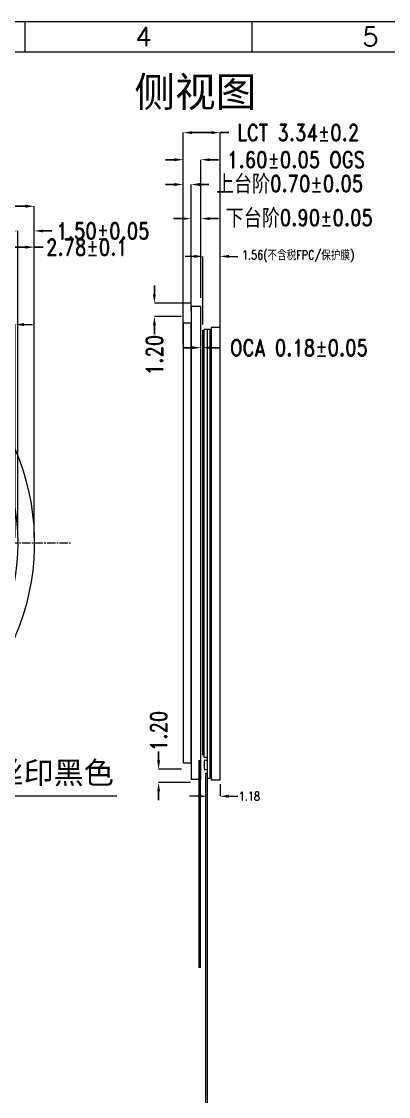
# Model space of a CAD drawing. Header units: millimetres. Extents: x 1087 to 1896, y -176 to 308.
# Drawn here: x 1657.6 to 1690.9, y 210.5 to 307.9 of the extents above; entities that cross this region are included whole.
import ezdxf

# ---------------------------------------------------------------- set-up
doc = ezdxf.new("R2010")
doc.units = ezdxf.units.MM
doc.linetypes.add('CENTER', pattern=[0.6, 0.375, -0.075, 0.075, -0.075])
doc.linetypes.add('CENTER2', pattern=[1.125, 0.75, -0.125, 0.125, -0.125])
doc.layers.get('0').update_dxf_attribs({"color": 255, "lineweight": 5})
doc.layers.get('Defpoints').update_dxf_attribs({"color": 5, "lineweight": 5})
for name, color, linetype, lineweight in [('BLU', 50, 'Continuous', 5), ('COG-IC', 2, 'Continuous', 5), ('DIM', 3, 'Continuous', 5), ('FPC', 50, 'Continuous', 5), ('LCD', 4, 'Continuous', 5), ('lens', 6, 'Continuous', 13), ('POL', 210, 'Continuous', 5), ('图框', 255, 'Continuous', 5)]:
    doc.layers.add(name, color=color, linetype=linetype, lineweight=lineweight)
doc.styles.add('RD', font='ROMAND.shx', dxfattribs={"width": 0.8})
doc.styles.get("Standard").update_dxf_attribs({"font": 'txt', "bigfont": 'gbcbig.shx'})
doc.dimstyles.new('DIM', dxfattribs={"dimtxt": 0.8, "dimasz": 0.8, "dimexe": 0, "dimexo": 0.5, "dimgap": 0.11, "dimtad": 0, "dimzin": 1, "dimdsep": 46, "dimtxsty": 'RD', "dimcen": 0, "dimclrd": 256, "dimclre": 256, "dimclrt": 256, "dimadec": 0, "dimazin": 0, "dimtm": 1e-09, "dimtfac": 1, "dimtofl": 0, "dimtmove": 0, "dimatfit": 3, "dimfxl": 0, "dimlwe": -1, "dimarcsym": 0})

# ---------------------------------------------------------------- blocks, each defined once
blk = doc.blocks.new('*D64')
at = {"layer": 'Defpoints', "color": 0, "lineweight": 5, "transparency": 16777216}
for p in [(1657.062, 280.429), (1655.88, 260.653), (1657.062, 260.653)]:
    blk.add_point(p, dxfattribs=at)
at = {"layer": 'DIM', "lineweight": 5, "transparency": 16777216}
for p, q in [((1655.08, 280.429), (1653.848, 280.429)), ((1655.88, 261.153), (1655.88, 280.429)), ((1657.062, 261.153), (1657.062, 280.429)), ((1657.862, 280.429), (1658.662, 280.429))]:
    blk.add_line(p, q, dxfattribs=at)
for points in [[(1655.08, 280.563), (1655.08, 280.296), (1655.88, 280.429)], [(1657.862, 280.563), (1657.862, 280.296), (1657.062, 280.429)]]:
    blk.add_solid(points, dxfattribs=at)
at = {"layer": 'DIM', "lineweight": 5, "transparency": 16777216, "insert": (1652.794, 280.429), "char_height": 0.8, "attachment_point": 5, "style": 'RD'}
blk.add_mtext('1.18', dxfattribs=at)
blk = doc.blocks.new('*D67')
at = {"layer": 'Defpoints', "color": 0, "lineweight": 5, "transparency": 16777216}
for p in [(1675.653, 286.604), (1674.093, 279.921), (1675.653, 280.171)]:
    blk.add_point(p, dxfattribs=at)
at = {"layer": 'DIM', "lineweight": 5, "transparency": 16777216}
for p, q in [((1673.293, 286.604), (1672.493, 286.604)), ((1674.093, 280.421), (1674.093, 286.604)), ((1675.653, 280.671), (1675.653, 286.604)), ((1676.453, 286.604), (1677.253, 286.604))]:
    blk.add_line(p, q, dxfattribs=at)
for points in [[(1673.293, 286.738), (1673.293, 286.471), (1674.093, 286.604)], [(1676.453, 286.738), (1676.453, 286.471), (1675.653, 286.604)]]:
    blk.add_solid(points, dxfattribs=at)
at = {"layer": 'DIM', "lineweight": 5, "transparency": 16777216, "insert": (1682.73, 286.604), "char_height": 0.8, "attachment_point": 5, "style": 'RD'}
blk.add_mtext('1.56(不含税FPC/保护膜)', dxfattribs=at)
blk = doc.blocks.new('R146A3D-001-CELL-V01-B')
at = {"layer": 'COG-IC', "lineweight": 5}
for p, q in [((324.462, 228.324), (324.212, 228.324)), ((324.212, 228.324), (324.212, 227.498)), ((324.212, 227.498), (324.462, 227.498))]:
    blk.add_line(p, q, dxfattribs=at)
at = {"layer": 'LCD', "lineweight": 5}
for p, q in [((324.212, 228.594), (324.212, 267.38)), ((324.212, 267.38), (324.712, 267.38)), ((324.462, 267.38), (324.462, 226.674)), ((324.712, 267.38), (324.712, 226.674)), ((324.462, 228.594), (324.212, 228.594)), ((324.712, 226.674), (324.462, 226.674))]:
    blk.add_line(p, q, dxfattribs=at)
blk = doc.blocks.new('R146A3D-001-LCDA-V01-B')
at = {"layer": 'POL', "lineweight": 5}
for p, q in [((547.944, 232.026), (547.944, 270.51)), ((547.944, 270.51), (548.074, 270.51)), ((548.574, 270.51), (548.704, 270.51)), ((548.704, 270.51), (548.704, 232.026)), ((548.074, 232.026), (547.944, 232.026)), ((548.574, 232.026), (548.704, 232.026))]:
    blk.add_line(p, q, dxfattribs=at)
at = {"layer": 'LCD', "color": 2, "lineweight": 5}
blk.add_blockref('R146A3D-001-CELL-V01-B', (223.862, 3.23), dxfattribs=at)
blk = doc.blocks.new('R146A3D-001-BLU-V01-B')
at = {"layer": 'BLU', "lineweight": 5}
for p, q in [((790.642, 270.234), (790.642, 229.278)), ((791.442, 270.234), (790.642, 270.234)), ((791.442, 229.278), (791.442, 270.234)), ((790.642, 229.278), (791.442, 229.278))]:
    blk.add_line(p, q, dxfattribs=at)
blk = doc.blocks.new('*D68')
at = {"layer": 'Defpoints', "color": 0, "lineweight": 5, "transparency": 16777216}
for p in [(1674.478, 239.319), (1675.653, 239.319), (1675.653, 237.716)]:
    blk.add_point(p, dxfattribs=at)
at = {"layer": 'DIM', "linetype": 'Continuous', "lineweight": 5, "transparency": 16777216}
for p, q in [((1674.478, 238.819), (1674.478, 237.716)), ((1675.653, 238.819), (1675.653, 237.716)), ((1673.678, 237.716), (1672.878, 237.716)), ((1676.453, 237.716), (1677.253, 237.716))]:
    blk.add_line(p, q, dxfattribs=at)
at = {"layer": 'DIM', "lineweight": 5, "transparency": 16777216}
for points in [[(1673.678, 237.85), (1673.678, 237.583), (1674.478, 237.716)], [(1676.453, 237.85), (1676.453, 237.583), (1675.653, 237.716)]]:
    blk.add_solid(points, dxfattribs=at)
at = {"layer": 'DIM', "lineweight": 5, "transparency": 16777216, "insert": (1678.308, 237.716), "char_height": 0.8, "attachment_point": 5, "style": 'RD', "bg_fill": 3, "box_fill_scale": 1.1, "bg_fill_color": 256, "bg_fill_true_color": 13158600, "bg_fill_transparency": 5911552}
blk.add_mtext('1.18', dxfattribs=at)
blk = doc.blocks.new('*D33')
at = {"layer": 'Defpoints', "color": 0, "lineweight": 5, "transparency": 16777216}
for p in [(1194.283, 203.039), (1195.263, 202.013), (1195.263, 201.14)]:
    blk.add_point(p, dxfattribs=at)
at = {"layer": 'DIM', "linetype": 'Continuous', "lineweight": 5, "transparency": 16777216}
for p, q in [((1194.283, 202.539), (1194.283, 201.14)), ((1193.483, 201.14), (1192.683, 201.14)), ((1195.263, 201.513), (1195.263, 201.14)), ((1196.063, 201.14), (1196.863, 201.14))]:
    blk.add_line(p, q, dxfattribs=at)
at = {"layer": 'DIM', "lineweight": 5, "transparency": 16777216}
for points in [[(1193.483, 201.274), (1193.483, 201.007), (1194.283, 201.14)], [(1196.063, 201.274), (1196.063, 201.007), (1195.263, 201.14)]]:
    blk.add_solid(points, dxfattribs=at)
at = {"layer": 'DIM', "lineweight": 5, "transparency": 16777216, "insert": (1199.426, 201.14), "char_height": 0.8, "attachment_point": 5, "style": 'RD', "bg_fill": 3, "box_fill_scale": 1.1, "bg_fill_color": 256, "bg_fill_true_color": 13158600, "bg_fill_transparency": 1006620}
blk.add_mtext('0.98%%P0.03', dxfattribs=at)
blk = doc.blocks.new('OK-14GM024-04-B')
at = {"layer": 'FPC', "color": 7, "lineweight": 5}
for p, q in [((988.323, 153.207), (988.273, 153.157)), ((988.273, 152.407), (988.273, 153.157)), ((988.323, 152.407), (988.323, 153.207)), ((988.323, 153.207), (988.843, 153.207)), ((988.593, 152.607), (988.593, 153.207)), ((988.593, 153.027), (988.843, 153.027)), ((988.733, 152.787), (988.733, 153.027)), ((988.843, 153.207), (988.843, 152.607)), ((988.933, 152.997), (988.843, 152.997)), ((988.853, 152.997), (988.853, 152.817)), ((988.933, 152.817), (988.933, 152.997)), ((988.323, 152.707), (988.273, 152.724)), ((988.323, 152.607), (988.273, 152.624)), ((988.273, 152.227), (988.273, 152.407)), ((988.703, 152.407), (988.273, 152.407)), ((988.273, 151.987), (988.273, 152.227)), ((988.853, 152.227), (988.273, 152.227)), ((988.273, 151.987), (988.853, 151.987)), ((988.303, 152.407), (988.303, 152.227)), ((988.303, 151.827), (988.303, 151.987)), ((988.593, 152.707), (988.323, 152.707)), ((988.703, 152.607), (988.323, 152.607)), ((988.373, 152.407), (988.373, 152.227)), ((988.373, 151.827), (988.373, 151.987)), ((988.388, 151.987), (988.388, 152.227)), ((988.393, 152.407), (988.393, 152.227)), ((988.393, 151.987), (988.393, 151.827)), ((988.463, 151.987), (988.463, 152.227)), ((988.473, 151.987), (988.473, 152.227)), ((988.48, 151.987), (988.48, 152.227)), ((988.593, 152.787), (988.843, 152.787)), ((988.603, 152.227), (988.603, 152.387)), ((988.603, 152.387), (988.853, 152.387)), ((988.603, 152.347), (988.853, 152.347)), ((988.853, 152.267), (988.603, 152.267)), ((988.603, 151.827), (988.603, 151.987)), ((988.603, 151.947), (988.853, 151.947)), ((988.853, 151.867), (988.603, 151.867)), ((988.703, 152.407), (988.703, 152.607)), ((988.733, 152.227), (988.733, 151.987)), ((988.843, 152.817), (988.933, 152.817)), ((988.893, 152.707), (988.843, 152.707)), ((988.893, 152.607), (988.843, 152.607)), ((988.853, 147.207), (988.853, 152.607)), ((988.853, 152.197), (988.933, 152.197)), ((988.933, 152.017), (988.853, 152.017)), ((988.893, 152.197), (988.893, 152.707)), ((988.893, 152.017), (988.893, 151.797)), ((988.893, 152.017), (988.893, 151.797)), ((988.933, 152.017), (988.933, 152.197)), ((988.273, 151.587), (988.273, 151.827)), ((988.853, 151.827), (988.273, 151.827)), ((988.273, 151.427), (988.273, 151.587)), ((988.273, 151.587), (988.853, 151.587)), ((988.273, 151.187), (988.273, 151.427)), ((988.853, 151.427), (988.273, 151.427)), ((988.273, 151.027), (988.273, 151.187)), ((988.273, 151.187), (988.853, 151.187)), ((988.273, 150.787), (988.273, 151.027)), ((988.853, 151.027), (988.273, 151.027)), ((988.303, 151.427), (988.303, 151.587)), ((988.303, 151.027), (988.303, 151.187)), ((988.373, 151.427), (988.373, 151.587)), ((988.373, 151.027), (988.373, 151.187)), ((988.388, 151.587), (988.388, 151.827)), ((988.388, 151.187), (988.388, 151.427)), ((988.388, 150.787), (988.388, 151.027)), ((988.393, 151.427), (988.393, 151.587)), ((988.393, 151.027), (988.393, 151.187)), ((988.463, 151.587), (988.463, 151.827)), ((988.463, 151.187), (988.463, 151.427)), ((988.463, 150.787), (988.463, 151.027)), ((988.473, 151.587), (988.473, 151.827)), ((988.473, 151.187), (988.473, 151.427)), ((988.473, 150.787), (988.473, 151.027)), ((988.48, 151.587), (988.48, 151.827)), ((988.48, 151.187), (988.48, 151.427)), ((988.48, 150.787), (988.48, 151.027)), ((988.603, 151.427), (988.603, 151.587)), ((988.603, 151.547), (988.853, 151.547)), ((988.853, 151.467), (988.603, 151.467)), ((988.603, 151.027), (988.603, 151.187)), ((988.603, 151.147), (988.853, 151.147)), ((988.853, 151.067), (988.603, 151.067)), ((988.733, 151.827), (988.733, 151.587)), ((988.733, 151.427), (988.733, 151.187)), ((988.733, 151.027), (988.733, 150.787)), ((988.853, 151.797), (988.933, 151.797)), ((988.933, 151.617), (988.853, 151.617)), ((988.853, 151.397), (988.933, 151.397)), ((988.933, 151.217), (988.853, 151.217)), ((988.853, 150.997), (988.933, 150.997)), ((988.893, 151.617), (988.893, 151.397)), ((988.893, 151.217), (988.893, 150.997)), ((988.933, 151.617), (988.933, 151.797)), ((988.933, 151.217), (988.933, 151.397)), ((988.933, 150.817), (988.933, 150.997)), ((988.273, 150.627), (988.273, 150.787)), ((988.273, 150.787), (988.853, 150.787)), ((988.273, 150.387), (988.273, 150.627)), ((988.853, 150.627), (988.273, 150.627)), ((988.273, 150.227), (988.273, 150.387)), ((988.273, 150.387), (988.853, 150.387)), ((988.273, 149.987), (988.273, 150.227)), ((988.853, 150.227), (988.273, 150.227)), ((988.273, 149.827), (988.273, 149.987)), ((988.273, 149.987), (988.853, 149.987)), ((988.303, 150.627), (988.303, 150.787)), ((988.303, 150.227), (988.303, 150.387)), ((988.303, 149.827), (988.303, 149.987)), ((988.373, 150.627), (988.373, 150.787)), ((988.373, 150.227), (988.373, 150.387)), ((988.373, 149.827), (988.373, 149.987)), ((988.388, 150.387), (988.388, 150.627)), ((988.388, 149.987), (988.388, 150.227)), ((988.393, 150.627), (988.393, 150.787)), ((988.393, 150.227), (988.393, 150.387)), ((988.393, 149.827), (988.393, 149.987)), ((988.463, 150.387), (988.463, 150.627)), ((988.463, 149.987), (988.463, 150.227)), ((988.473, 150.387), (988.473, 150.627)), ((988.473, 149.987), (988.473, 150.227)), ((988.48, 150.387), (988.48, 150.627)), ((988.48, 149.987), (988.48, 150.227)), ((988.603, 150.627), (988.603, 150.787)), ((988.603, 150.747), (988.853, 150.747)), ((988.853, 150.667), (988.603, 150.667)), ((988.603, 150.227), (988.603, 150.387)), ((988.603, 150.347), (988.853, 150.347)), ((988.853, 150.267), (988.603, 150.267)), ((988.603, 149.827), (988.603, 149.987)), ((988.603, 149.947), (988.853, 149.947)), ((988.733, 150.627), (988.733, 150.387)), ((988.733, 150.227), (988.733, 149.987)), ((988.933, 150.817), (988.853, 150.817)), ((988.853, 150.597), (988.933, 150.597)), ((988.933, 150.417), (988.853, 150.417)), ((988.853, 150.197), (988.933, 150.197)), ((988.933, 150.017), (988.853, 150.017)), ((988.893, 150.817), (988.893, 150.597)), ((988.893, 150.417), (988.893, 150.197)), ((988.893, 150.017), (988.893, 149.797)), ((988.933, 150.417), (988.933, 150.597)), ((988.933, 150.017), (988.933, 150.197)), ((988.853, 149.827), (988.273, 149.827)), ((988.273, 149.587), (988.273, 149.827)), ((988.273, 149.587), (988.853, 149.587)), ((988.273, 149.427), (988.273, 149.587)), ((988.853, 149.427), (988.273, 149.427)), ((988.273, 149.187), (988.273, 149.427)), ((988.273, 149.187), (988.853, 149.187)), ((988.273, 149.027), (988.273, 149.187)), ((988.853, 149.027), (988.273, 149.027)), ((988.273, 148.787), (988.273, 149.027)), ((988.303, 149.427), (988.303, 149.587)), ((988.303, 149.027), (988.303, 149.187)), ((988.373, 149.427), (988.373, 149.587)), ((988.373, 149.027), (988.373, 149.187)), ((988.388, 149.587), (988.388, 149.827)), ((988.388, 149.187), (988.388, 149.427)), ((988.388, 148.787), (988.388, 149.027)), ((988.393, 149.427), (988.393, 149.587)), ((988.393, 149.027), (988.393, 149.187)), ((988.463, 149.587), (988.463, 149.827)), ((988.463, 149.187), (988.463, 149.427)), ((988.463, 148.787), (988.463, 149.027)), ((988.473, 149.587), (988.473, 149.827)), ((988.473, 149.187), (988.473, 149.427)), ((988.473, 148.787), (988.473, 149.027)), ((988.48, 149.587), (988.48, 149.827)), ((988.48, 149.187), (988.48, 149.427)), ((988.48, 148.787), (988.48, 149.027)), ((988.853, 149.867), (988.603, 149.867)), ((988.603, 149.427), (988.603, 149.587)), ((988.603, 149.547), (988.853, 149.547)), ((988.853, 149.467), (988.603, 149.467)), ((988.603, 149.027), (988.603, 149.187)), ((988.603, 149.147), (988.853, 149.147)), ((988.853, 149.067), (988.603, 149.067)), ((988.733, 149.827), (988.733, 149.587)), ((988.733, 149.427), (988.733, 149.187)), ((988.733, 149.027), (988.733, 148.787)), ((988.853, 149.797), (988.933, 149.797)), ((988.933, 149.617), (988.853, 149.617)), ((988.853, 149.397), (988.933, 149.397)), ((988.933, 149.217), (988.853, 149.217)), ((988.853, 148.997), (988.933, 148.997)), ((988.893, 149.617), (988.893, 149.397)), ((988.893, 149.217), (988.893, 148.997)), ((988.933, 149.617), (988.933, 149.797)), ((988.933, 149.217), (988.933, 149.397)), ((988.933, 148.817), (988.933, 148.997)), ((988.273, 148.787), (988.853, 148.787)), ((988.273, 148.627), (988.273, 148.787)), ((988.853, 148.627), (988.273, 148.627)), ((988.273, 148.387), (988.273, 148.627)), ((988.273, 148.387), (988.853, 148.387)), ((988.273, 148.227), (988.273, 148.387)), ((988.853, 148.227), (988.273, 148.227)), ((988.273, 147.987), (988.273, 148.227)), ((988.273, 147.987), (988.853, 147.987)), ((988.273, 147.827), (988.273, 147.987)), ((988.303, 148.627), (988.303, 148.787)), ((988.303, 148.227), (988.303, 148.387)), ((988.303, 147.827), (988.303, 147.987)), ((988.373, 148.627), (988.373, 148.787)), ((988.373, 148.227), (988.373, 148.387)), ((988.373, 147.827), (988.373, 147.987)), ((988.388, 148.387), (988.388, 148.627)), ((988.388, 147.987), (988.388, 148.227)), ((988.393, 148.627), (988.393, 148.787)), ((988.393, 148.227), (988.393, 148.387)), ((988.393, 147.827), (988.393, 147.987)), ((988.463, 148.387), (988.463, 148.627)), ((988.463, 147.987), (988.463, 148.227)), ((988.473, 148.387), (988.473, 148.627)), ((988.473, 147.987), (988.473, 148.227)), ((988.48, 148.387), (988.48, 148.627)), ((988.48, 147.987), (988.48, 148.227)), ((988.603, 148.627), (988.603, 148.787)), ((988.603, 148.747), (988.853, 148.747)), ((988.853, 148.667), (988.603, 148.667)), ((988.603, 148.227), (988.603, 148.387)), ((988.603, 148.347), (988.853, 148.347)), ((988.853, 148.267), (988.603, 148.267)), ((988.603, 147.827), (988.603, 147.987)), ((988.733, 148.627), (988.733, 148.387)), ((988.733, 148.227), (988.733, 147.987)), ((988.933, 148.817), (988.853, 148.817)), ((988.853, 148.597), (988.933, 148.597)), ((988.933, 148.417), (988.853, 148.417)), ((988.853, 148.197), (988.933, 148.197)), ((988.933, 148.017), (988.853, 148.017)), ((988.893, 148.817), (988.893, 148.597)), ((988.893, 148.417), (988.893, 148.197)), ((988.893, 148.017), (988.893, 147.797)), ((988.933, 148.417), (988.933, 148.597)), ((988.933, 148.017), (988.933, 148.197)), ((988.853, 147.827), (988.273, 147.827)), ((988.273, 147.587), (988.273, 147.827)), ((988.273, 147.587), (988.853, 147.587)), ((988.273, 147.407), (988.273, 147.587)), ((988.703, 147.407), (988.273, 147.407)), ((988.273, 146.657), (988.273, 147.407)), ((988.323, 147.207), (988.273, 147.189)), ((988.323, 147.107), (988.273, 147.089)), ((988.303, 147.587), (988.303, 147.407)), ((988.323, 146.607), (988.323, 147.407)), ((988.323, 147.207), (988.703, 147.207)), ((988.593, 147.107), (988.323, 147.107)), ((988.373, 147.587), (988.373, 147.407)), ((988.388, 147.827), (988.388, 147.587)), ((988.393, 147.587), (988.393, 147.407)), ((988.463, 147.827), (988.463, 147.587)), ((988.473, 147.827), (988.473, 147.587)), ((988.48, 147.827), (988.48, 147.587)), ((988.593, 146.607), (988.593, 147.207)), ((988.593, 147.027), (988.843, 147.027)), ((988.603, 147.427), (988.603, 147.587)), ((988.603, 147.547), (988.853, 147.547)), ((988.853, 147.467), (988.603, 147.467)), ((988.853, 147.427), (988.603, 147.427)), ((988.703, 147.207), (988.703, 147.407)), ((988.733, 147.587), (988.733, 147.827)), ((988.733, 146.787), (988.733, 147.027)), ((988.893, 147.207), (988.843, 147.207)), ((988.843, 146.607), (988.843, 147.207)), ((988.843, 147.107), (988.893, 147.107)), ((988.853, 147.797), (988.933, 147.797)), ((988.933, 147.617), (988.853, 147.617)), ((988.893, 147.107), (988.893, 147.617)), ((988.933, 147.797), (988.933, 147.617)), ((988.273, 146.657), (988.323, 146.607)), ((988.843, 146.607), (988.323, 146.607)), ((988.843, 146.787), (988.593, 146.787)), ((988.933, 146.997), (988.843, 146.997)), ((988.843, 146.817), (988.933, 146.817)), ((988.853, 146.997), (988.853, 146.817)), ((988.933, 146.817), (988.933, 146.997))]:
    blk.add_line(p, q, dxfattribs=at)
blk = doc.blocks.new('*D79')
at = {"layer": 'Defpoints', "color": 0, "lineweight": 5, "transparency": 16777216}
for p in [(1658.812, 287.437), (1656.032, 260.653), (1658.812, 260.653)]:
    blk.add_point(p, dxfattribs=at)
at = {"layer": 'DIM', "transparency": 16777216}
for p, q in [((1656.032, 261.153), (1656.032, 287.437)), ((1658.812, 261.153), (1658.812, 287.437))]:
    blk.add_line(p, q, dxfattribs=at)
at = {"layer": 'DIM', "lineweight": -2, "transparency": 16777216}
for p, q in [((1656.832, 287.437), (1658.012, 287.437)), ((1658.812, 287.437), (1659.612, 287.437))]:
    blk.add_line(p, q, dxfattribs=at)
at = {"layer": 'DIM', "lineweight": 5, "transparency": 16777216}
for points in [[(1656.832, 287.57), (1656.832, 287.304), (1656.032, 287.437)], [(1658.012, 287.57), (1658.012, 287.304), (1658.812, 287.437)]]:
    blk.add_solid(points, dxfattribs=at)
at = {"layer": 'DIM', "lineweight": 5, "transparency": 16777216, "insert": (1663.58, 287.437), "char_height": 1.5, "attachment_point": 5, "style": 'RD'}
blk.add_mtext('2.78%%P0.1', dxfattribs=at)
blk = doc.blocks.new('*D82')
at = {"layer": 'Defpoints', "color": 0, "lineweight": 5, "transparency": 16777216}
for p in [(1658.812, 291.146), (1616.012, 260.653), (1658.812, 260.653)]:
    blk.add_point(p, dxfattribs=at)
at = {"layer": 'DIM', "transparency": 16777216}
for p, q in [((1616.012, 261.153), (1616.012, 291.146)), ((1658.812, 261.153), (1658.812, 291.146))]:
    blk.add_line(p, q, dxfattribs=at)
at = {"layer": 'DIM', "lineweight": -2, "transparency": 16777216}
for p, q in [((1616.812, 291.146), (1629.147, 291.146)), ((1658.012, 291.146), (1643.767, 291.146))]:
    blk.add_line(p, q, dxfattribs=at)
at = {"layer": 'DIM', "lineweight": 5, "transparency": 16777216}
for points in [[(1616.812, 291.28), (1616.812, 291.013), (1616.012, 291.146)], [(1658.012, 291.28), (1658.012, 291.013), (1658.812, 291.146)]]:
    blk.add_solid(points, dxfattribs=at)
at = {"layer": 'DIM', "lineweight": 5, "transparency": 16777216, "insert": (1636.457, 291.146), "char_height": 1.5, "attachment_point": 5, "style": 'RD'}
blk.add_mtext('\\A1;42.80±0.05(OD)', dxfattribs=at)
blk = doc.blocks.new('R146A3D-014-CVL-V02-A')
at = {"color": 1, "linetype": 'CENTER', "lineweight": 5}
for p, q in [((1402.316, 242.384), (1402.316, 247.384)), ((1399.816, 244.884), (1404.816, 244.884))]:
    blk.add_line(p, q, dxfattribs=at)
at = {"color": 6, "linetype": 'Continuous'}
for points in [[(1416.943, 229.263, -60.872654), (1417.937, 230.257, 0.694893)], [(1417.937, 230.257, 0.694893), (1416.943, 229.263, -60.872654)]]:
    blk.add_lwpolyline(points, format="xyb", close=True, dxfattribs=at)
blk.add_circle((1402.316, 244.884), 19.9, dxfattribs=at)
blk.add_circle((1402.316, 244.884), 19.9, dxfattribs=at)
at = {"layer": 'lens', "color": 1}
blk.add_circle((1402.316, 244.884), 18.62, dxfattribs=at)
blk = doc.blocks.new('*D89')
at = {"layer": 'Defpoints', "color": 0, "lineweight": 5, "transparency": 16777216}
for p in [(1673.918, 295.359), (1673.918, 282.353), (1672.318, 281.153)]:
    blk.add_point(p, dxfattribs=at)
at = {"layer": 'DIM', "lineweight": -2, "transparency": 16777216}
for p, q in [((1671.518, 295.359), (1670.718, 295.359)), ((1674.718, 295.359), (1675.518, 295.359))]:
    blk.add_line(p, q, dxfattribs=at)
at = {"layer": 'DIM', "transparency": 16777216}
for p, q in [((1672.318, 281.653), (1672.318, 295.359)), ((1673.918, 282.853), (1673.918, 295.359))]:
    blk.add_line(p, q, dxfattribs=at)
at = {"layer": 'DIM', "lineweight": 5, "transparency": 16777216}
for points in [[(1671.518, 295.492), (1671.518, 295.226), (1672.318, 295.359)], [(1674.718, 295.492), (1674.718, 295.226), (1673.918, 295.359)]]:
    blk.add_solid(points, dxfattribs=at)
at = {"layer": 'DIM', "lineweight": 5, "transparency": 16777216, "insert": (1682.542, 295.359), "char_height": 1.5, "attachment_point": 5, "style": 'RD'}
blk.add_mtext('\\A1;1.60±0.05 OGS', dxfattribs=at)
blk = doc.blocks.new('*D90')
at = {"layer": 'Defpoints', "color": 0, "lineweight": 5, "transparency": 16777216}
for p in [(1673.918, 290.024), (1673.018, 282.353), (1673.918, 282.353)]:
    blk.add_point(p, dxfattribs=at)
at = {"layer": 'DIM', "lineweight": -2, "transparency": 16777216}
for p, q in [((1672.218, 290.024), (1671.418, 290.024)), ((1674.718, 290.024), (1675.518, 290.024))]:
    blk.add_line(p, q, dxfattribs=at)
at = {"layer": 'DIM', "transparency": 16777216}
for p, q in [((1673.018, 282.853), (1673.018, 290.024)), ((1673.918, 282.853), (1673.918, 290.024))]:
    blk.add_line(p, q, dxfattribs=at)
at = {"layer": 'DIM', "lineweight": 5, "transparency": 16777216}
for points in [[(1672.218, 290.157), (1672.218, 289.89), (1673.018, 290.024)], [(1674.718, 290.157), (1674.718, 289.89), (1673.918, 290.024)]]:
    blk.add_solid(points, dxfattribs=at)
at = {"layer": 'DIM', "lineweight": 5, "transparency": 16777216, "insert": (1682.828, 290.024), "char_height": 1.5, "attachment_point": 5, "style": 'RD'}
blk.add_mtext('\\A1;{\\fSimSun|b0|i0|c134|p2;下台阶}0.90±0.05', dxfattribs=at)
blk = doc.blocks.new('*D91')
at = {"layer": 'Defpoints', "color": 0, "lineweight": 5, "transparency": 16777216}
for p in [(1673.018, 293.116), (1672.318, 281.153), (1673.018, 281.153)]:
    blk.add_point(p, dxfattribs=at)
at = {"layer": 'DIM', "lineweight": -2, "transparency": 16777216}
for p, q in [((1671.518, 293.116), (1670.718, 293.116)), ((1673.818, 293.116), (1674.618, 293.116))]:
    blk.add_line(p, q, dxfattribs=at)
at = {"layer": 'DIM', "transparency": 16777216}
for p, q in [((1672.318, 281.653), (1672.318, 293.116)), ((1673.018, 281.653), (1673.018, 293.116))]:
    blk.add_line(p, q, dxfattribs=at)
at = {"layer": 'DIM', "lineweight": 5, "transparency": 16777216}
for points in [[(1671.518, 293.249), (1671.518, 292.982), (1672.318, 293.116)], [(1673.818, 293.249), (1673.818, 292.982), (1673.018, 293.116)]]:
    blk.add_solid(points, dxfattribs=at)
at = {"layer": 'DIM', "lineweight": 5, "transparency": 16777216, "insert": (1681.948, 293.116), "char_height": 1.5, "attachment_point": 5, "style": 'RD'}
blk.add_mtext('\\A1;{\\fSimSun|b0|i0|c134|p2;上台阶}0.70±0.05', dxfattribs=at)
blk = doc.blocks.new('*D92')
at = {"layer": 'Defpoints', "color": 0, "lineweight": 5, "transparency": 16777216}
for p in [(1673.468, 282.353), (1669.699, 281.153), (1672.668, 281.153)]:
    blk.add_point(p, dxfattribs=at)
at = {"layer": 'DIM', "lineweight": -2, "transparency": 16777216}
for p, q in [((1669.699, 283.153), (1669.699, 283.953)), ((1669.699, 280.353), (1669.699, 279.553))]:
    blk.add_line(p, q, dxfattribs=at)
at = {"layer": 'DIM', "transparency": 16777216}
for p, q in [((1672.968, 282.353), (1669.699, 282.353)), ((1672.168, 281.153), (1669.699, 281.153))]:
    blk.add_line(p, q, dxfattribs=at)
at = {"layer": 'DIM', "lineweight": 5, "transparency": 16777216}
for points in [[(1669.565, 283.153), (1669.832, 283.153), (1669.699, 282.353)], [(1669.565, 280.353), (1669.832, 280.353), (1669.699, 281.153)]]:
    blk.add_solid(points, dxfattribs=at)
at = {"layer": 'DIM', "lineweight": 5, "transparency": 16777216, "insert": (1669.699, 277.672), "char_height": 1.5, "attachment_point": 5, "rotation": 90, "style": 'RD'}
blk.add_mtext('1.20', dxfattribs=at)
blk = doc.blocks.new('*D93')
at = {"layer": 'Defpoints', "color": 0, "lineweight": 5, "transparency": 16777216}
for p in [(1670.08, 240.153), (1672.668, 240.153), (1673.468, 238.953)]:
    blk.add_point(p, dxfattribs=at)
at = {"layer": 'DIM', "lineweight": -2, "transparency": 16777216}
for p, q in [((1670.08, 240.953), (1670.08, 241.753)), ((1670.08, 238.153), (1670.08, 237.353))]:
    blk.add_line(p, q, dxfattribs=at)
at = {"layer": 'DIM', "transparency": 16777216}
for p, q in [((1672.168, 240.153), (1670.08, 240.153)), ((1672.968, 238.953), (1670.08, 238.953))]:
    blk.add_line(p, q, dxfattribs=at)
at = {"layer": 'DIM', "lineweight": 5, "transparency": 16777216}
for points in [[(1669.947, 240.953), (1670.214, 240.953), (1670.08, 240.153)], [(1669.947, 238.153), (1670.214, 238.153), (1670.08, 238.953)]]:
    blk.add_solid(points, dxfattribs=at)
at = {"layer": 'DIM', "lineweight": 5, "transparency": 16777216, "insert": (1670.08, 243.634), "char_height": 1.5, "attachment_point": 5, "rotation": 90, "style": 'RD'}
blk.add_mtext('1.20', dxfattribs=at)
blk = doc.blocks.new('R146A3D-013-TFPC-V01-B')
at = {"layer": 'FPC', "color": 1, "linetype": 'Continuous'}
for p, q in [((1463.605, 225.205), (1463.605, 206.438)), ((1463.755, 206.438), (1463.755, 225.205)), ((1463.755, 206.438), (1463.605, 206.438))]:
    blk.add_line(p, q, dxfattribs=at)
blk = doc.blocks.new('R146A3D-014-CVL-V02-B')
at = {"layer": 'lens', "color": 1, "linetype": 'Continuous'}
for points in [[(1462.905, 223.484), (1463.805, 223.484), (1463.805, 266.284), (1462.905, 266.284)], [(1462.205, 224.984), (1462.905, 224.984), (1462.905, 264.784), (1462.205, 264.784)]]:
    blk.add_lwpolyline(points, close=True, dxfattribs=at)
blk = doc.blocks.new('*D96')
at = {"layer": 'Defpoints', "color": 0, "lineweight": 5, "transparency": 16777216}
for p in [(1658.812, 288.908), (1657.312, 260.653), (1658.812, 260.653)]:
    blk.add_point(p, dxfattribs=at)
at = {"layer": 'DIM', "lineweight": -2, "transparency": 16777216}
for p, q in [((1656.512, 288.908), (1655.712, 288.908)), ((1659.612, 288.908), (1660.412, 288.908))]:
    blk.add_line(p, q, dxfattribs=at)
at = {"layer": 'DIM', "transparency": 16777216}
for p, q in [((1657.312, 261.153), (1657.312, 288.908)), ((1658.812, 261.153), (1658.812, 288.908))]:
    blk.add_line(p, q, dxfattribs=at)
at = {"layer": 'DIM', "lineweight": 5, "transparency": 16777216}
for points in [[(1656.512, 289.041), (1656.512, 288.775), (1657.312, 288.908)], [(1659.612, 289.041), (1659.612, 288.775), (1658.812, 288.908)]]:
    blk.add_solid(points, dxfattribs=at)
at = {"layer": 'DIM', "lineweight": 5, "transparency": 16777216, "insert": (1665.037, 288.908), "char_height": 1.5, "attachment_point": 5, "style": 'RD'}
blk.add_mtext('\\A1;1.50±0.05', dxfattribs=at)
blk = doc.blocks.new('*D97')
at = {"layer": 'Defpoints', "color": 0, "lineweight": 5, "transparency": 16777216}
for p in [(1675.653, 297.813), (1672.318, 278.107), (1675.653, 278.107)]:
    blk.add_point(p, dxfattribs=at)
at = {"layer": 'DIM', "transparency": 16777216}
for p, q in [((1672.318, 278.607), (1672.318, 297.813)), ((1675.653, 278.607), (1675.653, 297.813))]:
    blk.add_line(p, q, dxfattribs=at)
at = {"layer": 'DIM', "lineweight": -2, "transparency": 16777216}
for p, q in [((1673.118, 297.813), (1674.853, 297.813)), ((1675.653, 297.813), (1676.453, 297.813))]:
    blk.add_line(p, q, dxfattribs=at)
at = {"layer": 'DIM', "lineweight": 5, "transparency": 16777216}
for points in [[(1673.118, 297.946), (1673.118, 297.679), (1672.318, 297.813)], [(1674.853, 297.946), (1674.853, 297.679), (1675.653, 297.813)]]:
    blk.add_solid(points, dxfattribs=at)
at = {"layer": 'DIM', "lineweight": 5, "transparency": 16777216, "insert": (1682.735, 297.813), "char_height": 1.5, "attachment_point": 5, "style": 'RD'}
blk.add_mtext('\\A1;LCT 3.34±0.2', dxfattribs=at)
blk = doc.blocks.new('*D98')
at = {"layer": 'Defpoints', "color": 0, "lineweight": 5, "transparency": 16777216}
for p in [(1673.918, 278.546), (1674.093, 278.546), (1674.093, 278.333)]:
    blk.add_point(p, dxfattribs=at)
at = {"layer": 'DIM', "lineweight": -2, "transparency": 16777216}
for p, q in [((1673.118, 278.333), (1672.318, 278.333)), ((1674.893, 278.333), (1675.693, 278.333))]:
    blk.add_line(p, q, dxfattribs=at)
at = {"layer": 'DIM', "transparency": 16777216}
for p, q in [((1673.918, 278.046), (1673.918, 278.333)), ((1674.093, 278.046), (1674.093, 278.333))]:
    blk.add_line(p, q, dxfattribs=at)
at = {"layer": 'DIM', "lineweight": 5, "transparency": 16777216}
for points in [[(1673.118, 278.467), (1673.118, 278.2), (1673.918, 278.333)], [(1674.893, 278.467), (1674.893, 278.2), (1674.093, 278.333)]]:
    blk.add_solid(points, dxfattribs=at)
at = {"layer": 'DIM', "lineweight": 5, "transparency": 16777216, "insert": (1682.803, 278.333), "char_height": 1.5, "attachment_point": 5, "style": 'RD'}
blk.add_mtext('\\A1;OCA 0.18±0.05', dxfattribs=at)
blk = doc.blocks.new('R146A3D-013-FPC-V01-B')
at = {"layer": 'FPC', "lineweight": 5}
blk.add_lwpolyline([(1194.943, 196.772), (1194.943, 239.815), (1195.053, 239.815), (1195.053, 196.772)], close=True, dxfattribs=at)
at = {"layer": 'DIM', "lineweight": 5}
dim = blk.add_linear_dim(base=(1195.263, 201.14), p1=(1194.283, 203.039), p2=(1195.263, 202.013), text='<>%%P0.03', dimstyle='DIM', override={"dimfxl": 1.25, "dimtfill": 1, "dimlwd": 5, "dimlwe": 5, "dimarcsym": 1}, dxfattribs=at)
dim.commit()
dim.dimension.update_dxf_attribs({"geometry": '*D33', "text_midpoint": (1199.426, 201.14)})
at = {"layer": 'FPC', "lineweight": 5}
h = blk.add_hatch(color=4, dxfattribs=at)
h.dxf.hatch_style = 1
h.paths.add_polyline_path([(1195.263, 204.072), (1195.063, 204.072), (1195.063, 196.772), (1195.263, 196.772)])
at = {"layer": 'FPC', "color": 4, "lineweight": 5}
blk.add_lwpolyline([(1195.063, 204.072), (1195.063, 196.772), (1195.263, 196.772), (1195.263, 204.072)], close=True, dxfattribs=at)
at = {"layer": 'FPC', "color": 1, "linetype": 'CENTER', "lineweight": 5}
blk.add_blockref('OK-14GM024-04-B', (206.01, 50.515), dxfattribs=at)

msp = doc.modelspace()

# ---------------------------------------------------------------- linework, layer by layer
at = {"layer": 'LCD', "color": 1, "linetype": 'CENTER2', "lineweight": 5}
msp.add_line((1612.71951, 260.65307), (1662.10546, 260.65307), dxfattribs=at)
at = {"layer": '图框', "color": 7, "linetype": 'ByBlock', "lineweight": 13, "ltscale": 0.55}
for p, q in [((1593.54786, 307.87514), (1804.67971, 307.87514)), ((1657.98436, 305.13278), (1657.98436, 307.87514)), ((1678.54907, 305.13278), (1678.54907, 307.87514)), ((1596.29023, 305.13278), (1801.93735, 305.13278))]:
    msp.add_line(p, q, dxfattribs=at)

# ---------------------------------------------------------------- block references
at = {"lineweight": 5}
msp.add_blockref('R146A3D-014-CVL-V02-A', (235.09665, 15.76945), dxfattribs=at)
at = {"layer": 'BLU', "lineweight": 5}
msp.add_blockref('R146A3D-001-BLU-V01-B', (884.21146, 9.93674), dxfattribs=at)
at = {"layer": 'LCD', "lineweight": 5}
msp.add_blockref('R146A3D-001-LCDA-V01-B', (1126.14892, 9.41092), dxfattribs=at)

# ---------------------------------------------------------------- texts
at = {"layer": 'DIM', "lineweight": 5, "insert": (1657.83977, 239.73057, -24.55339), "char_height": 2, "width": 33.7618931, "attachment_point": 5}
msp.add_mtext('{\\fSimSun|b0|i0|c134|p2;背面丝印黑色}', dxfattribs=at)
at = {"layer": '图框', "color": 7, "linetype": 'ByBlock', "lineweight": 13, "ltscale": 0.55, "char_height": 1.71398, "width": 2.9176025, "attachment_point": 1}
for s, insert in [('4', (1667.98459, 307.35868)), ('5', (1688.5493, 307.35868))]:
    msp.add_mtext(s, dxfattribs=dict(at, insert=insert))
at = {"layer": '图框', "color": 1, "lineweight": 5, "insert": (1667.88471, 302.8541), "char_height": 2.7002148, "width": 25.1375808, "attachment_point": 1}
msp.add_mtext('{\\fSimSun|b0|i0|c134|p2;侧视图}', dxfattribs=at)

# ---------------------------------------------------------------- dimensions: what is measured, and where the dimension line sits
at = {"layer": 'DIM', "lineweight": 5}
for base, p1, p2, text, override, picture, middle in [((1675.653140565, 297.8125492545), (1672.318140565, 278.1065959908), (1675.653140565, 278.1065959908), 'LCT <>', {"dimtxt": 1.5, "dimgap": 0.11, "dimtol": 1, "dimlim": 0, "dimtp": 0.2, "dimtm": 0.2, "dimtfac": 1, "dimtdec": 3, "dimfxl": 0.8, "dimtolj": 1, "dimarcsym": 1}, '*D97', (1682.7345691365, 297.8125492545)), ((1673.91814, 295.35892), (1672.31814, 281.15307), (1673.91814, 282.35293), '<> OGS', {"dimtxt": 1.5, "dimtol": 1, "dimtp": 0.05, "dimtm": 0.05, "dimtdec": 3, "dimfxl": 0.8, "dimtolj": 1, "dimarcsym": 1}, '*D89', (1682.54243, 295.35892)), ((1673.01814, 293.11563), (1672.31814, 281.15307), (1673.01814, 281.15307), '{\\fSimSun|b0|i0|c134|p2;上台阶}<>', {"dimtxt": 1.5, "dimtol": 1, "dimtp": 0.05, "dimtm": 0.05, "dimtdec": 3, "dimfxl": 0.8, "dimtolj": 1, "dimarcsym": 1}, '*D91', (1681.94793, 293.11563)), ((1673.91814, 290.02374), (1673.01814, 282.35293), (1673.91814, 282.35293), '{\\fSimSun|b0|i0|c134|p2;下台阶}<>', {"dimtxt": 1.5, "dimtol": 1, "dimtp": 0.05, "dimtm": 0.05, "dimtdec": 3, "dimfxl": 0.8, "dimtolj": 1, "dimarcsym": 1}, '*D90', (1682.82782, 290.02374)), ((1658.81248, 287.4371), (1656.03248, 260.65307), (1658.81248, 260.65307), '<>%%P0.1', {"dimtxt": 1.5, "dimfxl": 0.8, "dimarcsym": 1}, '*D79', (1663.57962, 287.4371)), ((1675.65314, 286.60432), (1674.09314, 279.92107), (1675.65314, 280.17107), '<>(不含税FPC/保护膜)', {"dimlwd": 5, "dimlwe": 5}, '*D67', (1682.73001, 286.60432)), ((1674.093140565, 278.3332703125), (1673.918140565, 278.54550767), (1674.093140565, 278.54550767), 'OCA <>', {"dimtxt": 1.5, "dimtol": 1, "dimtp": 0.05, "dimtm": 0.05, "dimtdec": 3, "dimfxl": 0.8, "dimtolj": 1, "dimarcsym": 1}, '*D98', (1682.803140565, 278.3332703125))]:
    dim = msp.add_linear_dim(base=base, p1=p1, p2=p2, text=text, dimstyle='DIM', override=override, dxfattribs=at)
    dim.commit()
    dim.dimension.update_dxf_attribs({"geometry": picture, "text_midpoint": middle})
dim = msp.add_linear_dim(base=(1658.81248, 291.14642), p1=(1616.01248, 260.65307), p2=(1658.81248, 260.65307), text='<>(OD)', dimstyle='DIM', override={"dimtxt": 1.5, "dimgap": 0.11, "dimtol": 1, "dimlim": 0, "dimtp": 0.05, "dimtm": 0.05, "dimtfac": 1, "dimtdec": 3, "dimfxl": 0.8, "dimtolj": 1, "dimarcsym": 1}, dxfattribs=at)
dim.commit()
dim.dimension.update_dxf_attribs({"geometry": '*D82', "text_midpoint": (1636.45695, 291.14642), "dimtype": 160})
dim = msp.add_linear_dim(base=(1658.81248, 288.90804), p1=(1657.31248, 260.65307), p2=(1658.81248, 260.65307), dimstyle='DIM', override={"dimtxt": 1.5, "dimtol": 1, "dimtp": 0.05, "dimtm": 0.05, "dimtdec": 3, "dimfxl": 0.8, "dimtolj": 1, "dimarcsym": 1}, dxfattribs=at)
dim.commit()
dim.dimension.update_dxf_attribs({"geometry": '*D96', "text_midpoint": (1665.03677, 288.90804)})
dim = msp.add_linear_dim(base=(1669.69873, 281.15307), p1=(1673.46814, 282.35293), p2=(1672.66814, 281.15307), angle=90, dimstyle='DIM', override={"dimtxt": 1.5, "dimfxl": 0.8, "dimarcsym": 1}, dxfattribs=at)
dim.commit()
dim.dimension.update_dxf_attribs({"geometry": '*D92', "text_midpoint": (1669.69873, 277.67164)})
at = {"layer": 'DIM', "color": 1, "lineweight": 5}
dim = msp.add_linear_dim(base=(1657.06248, 280.42919), p1=(1655.88048, 260.65307), p2=(1657.06248, 260.65307), dimstyle='DIM', override={"dimlwd": 5, "dimlwe": 5}, dxfattribs=at)
dim.commit()
dim.dimension.update_dxf_attribs({"geometry": '*D64', "text_midpoint": (1652.79372, 280.42919), "dimtype": 160})

# ---------------------------------------------------------------- leaders
at = {"layer": 'DIM', "lineweight": 5}
msp.add_leader([(1646.81309, 243.01117), (1649.51631, 237.74329), (1666.28053, 237.74329)], dimstyle='DIM', override={"dimgap": 0.11, "dimtad": 0, "dimfxl": 1.25, "dimlwd": 5, "dimlwe": 5, "dimarcsym": 1}, dxfattribs=at)

# ---------------------------------------------------------------- next in the draw order: dimensions: what is measured, and where the dimension line sits
dim = msp.add_linear_dim(base=(1675.65314, 237.7163), p1=(1674.47775, 239.31899), p2=(1675.65314, 239.31899), dimstyle='DIM', override={"dimfxl": 1.25, "dimtfill": 1, "dimlwd": 5, "dimlwe": 5, "dimarcsym": 1}, dxfattribs=at)
dim.commit()
dim.dimension.update_dxf_attribs({"geometry": '*D68', "text_midpoint": (1678.3079, 237.7163)})

# ---------------------------------------------------------------- next in the draw order: block references
at = {"lineweight": 5}
msp.add_blockref('R146A3D-013-FPC-V01-B', (479.42056, 0), dxfattribs=at)

# ---------------------------------------------------------------- next in the draw order: block references
for name in ['R146A3D-014-CVL-V02-B', 'R146A3D-013-TFPC-V01-B']:
    msp.add_blockref(name, (210.11358, 15.76945), dxfattribs=at)

# ---------------------------------------------------------------- next in the draw order: dimensions: what is measured, and where the dimension line sits
at = {"layer": 'DIM', "lineweight": 5}
dim = msp.add_linear_dim(base=(1670.08041, 240.15307), p1=(1673.46814, 238.95307), p2=(1672.66814, 240.15307), angle=90, dimstyle='DIM', override={"dimtxt": 1.5, "dimfxl": 0.8, "dimarcsym": 1}, dxfattribs=at)
dim.commit()
dim.dimension.update_dxf_attribs({"geometry": '*D93', "text_midpoint": (1670.08041, 243.6345)})

doc.saveas('drawing.dxf')
